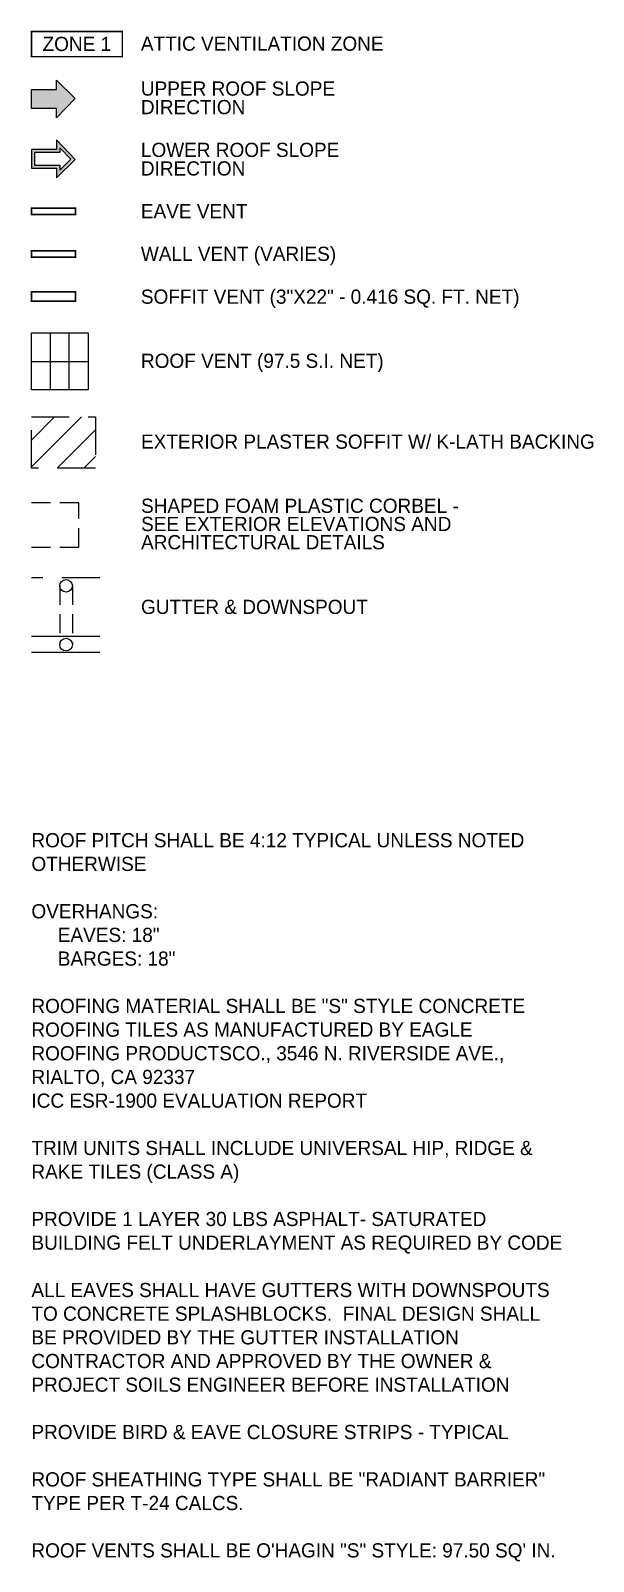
# Model space of a CAD drawing. Extents: x -4845 to 1196, y -1775 to 574.
# Drawn here: x 938.7 to 1117, y -84.5 to 400.6 of the extents above; entities that cross this region are included whole.
import ezdxf

# ---------------------------------------------------------------- set-up
doc = ezdxf.new("R2010")
doc.units = 0
doc.header["$LTSCALE"] = 48
doc.header["$MEASUREMENT"] = 0
doc.linetypes.add('HIDDEN', pattern=[0.375, 0.25, -0.125])
doc.linetypes.add('HIDDEN2', pattern=[0.1875, 0.125, -0.0625])
for name, color, linetype in [('A-GUTTER', 40, 'CONTINUOUS'), ('A-HATCH', 40, 'CONTINUOUS'), ('A-RF-CORBEL', 142, 'HIDDEN2'), ('A-RF-WALL', 42, 'HIDDEN'), ('A-ROOF-WALL', 42, 'HIDDEN'), ('A-SYM', 2, 'CONTINUOUS'), ('A-SYM-TEXT', 3, 'CONTINUOUS'), ('A-SYMTEXT', 2, 'CONTINUOUS'), ('A-TEXT', 3, 'CONTINUOUS')]:
    doc.layers.add(name, color=color, linetype=linetype)
doc.styles.get("Standard").update_dxf_attribs({"font": 'ERASMD.TTF', "height": 4.5})

# ---------------------------------------------------------------- blocks, each defined once
blk = doc.blocks.new('ROOF ARROW 1')
at = {"layer": 'A-SYM-TEXT'}
h = blk.add_hatch(color=7, dxfattribs=at)
h.paths.add_polyline_path([(-8, 3), (-8, 6), (-13.84, 0.16), (-8, -6), (-8, -3), (0, -3), (0, 3)])
h.paths.add_polyline_path([(-1, 2), (-1, -2), (-9, -2), (-9, -3.49), (-12.45, 0.14), (-9, 3.59), (-9, 2)], flags=16)
at = {"layer": 'A-SYM-TEXT', "color": 7}
blk.add_lwpolyline([(-13.84, 0.16), (-8, -6), (-8, -3), (0, -3), (0, 3), (-8, 3), (-8, 6), (-13.84, 0.16)], dxfattribs=at)
blk.add_lwpolyline([(-12.45, 0.14), (-9, -3.49), (-9, -2), (-1, -2), (-1, 2), (-9, 2), (-9, 3.59)], close=True, dxfattribs=at)

msp = doc.modelspace()

# ---------------------------------------------------------------- hatches: boundary and pattern name
at = {"layer": 'A-HATCH'}
h = msp.add_hatch(dxfattribs=at)
h.set_pattern_fill('ANSI31,_O', color=256, scale=48)
h.set_pattern_definition([(45, (-13922.411, 45052.517), (-4.2426407, 4.2426407), [])])
h.paths.add_polyline_path([(959.22077, 278.20302), (938.95658, 278.20302), (938.95658, 261.9849), (959.22077, 261.9849)])
at = {"layer": 'A-SYM-TEXT'}
msp.add_hatch(color=7, dxfattribs=at).paths.add_polyline_path([(952.8011, 379.09545), (946.95658, 372.93997), (946.95658, 375.93997), (938.95658, 375.93997), (938.95658, 378.93997), (938.95658, 381.93997), (946.95658, 381.93997), (946.95658, 384.93997)])

# ---------------------------------------------------------------- linework, layer by layer
at = {"layer": 'A-GUTTER', "linetype": 'HIDDEN2'}
for p, q in [((947.9531, 224.65993), (947.9531, 206.04651)), ((951.9531, 224.65993), (951.9531, 206.04651))]:
    msp.add_line(p, q, dxfattribs=at)
at = {"layer": 'A-GUTTER'}
for p, q in [((960.59807, 208.54651), (938.95658, 208.54651)), ((960.59807, 203.54651), (938.95658, 203.54651))]:
    msp.add_line(p, q, dxfattribs=at)
for centre in [(949.9531, 224.65993), (949.9531, 206.04651)]:
    msp.add_circle(centre, 2, dxfattribs=at)
at = {"layer": 'A-RF-CORBEL'}
msp.add_lwpolyline([(938.95658, 236.94906), (953.95658, 236.94906), (953.95658, 250.94906), (938.95658, 250.94906)], dxfattribs=at)
at = {"layer": 'A-RF-WALL'}
msp.add_lwpolyline([(938.95658, 278.20302), (959.22077, 278.20302), (959.22077, 261.9849), (938.95658, 261.9849)], close=True, dxfattribs=at)
at = {"layer": 'A-ROOF-WALL'}
msp.add_line((960.59807, 227.15993), (938.95658, 227.15993), dxfattribs=at)
at = {"layer": 'A-SYM', "linetype": 'Continuous'}
for p, q in [((944.95658, 286.79396), (944.95658, 304.79396)), ((950.95658, 286.79396), (950.95658, 304.79396)), ((938.95658, 295.79396), (956.95658, 295.79396))]:
    msp.add_line(p, q, dxfattribs=at)
at = {"layer": 'A-SYM', "const_width": 0.5}
for points in [[(938.95658, 392.3462), (938.95658, 400.3462), (967.75644, 400.3462), (967.75644, 392.3462)], [(938.95658, 314.83473), (938.95658, 317.83473), (952.95658, 317.83473), (952.95658, 314.83473)]]:
    msp.add_lwpolyline(points, close=True, dxfattribs=at)
at = {"layer": 'A-SYM', "linetype": 'Continuous', "const_width": 0.5}
msp.add_lwpolyline([(938.95658, 342.33216), (938.95658, 344.33216), (952.95658, 344.33216), (952.95658, 342.33216)], close=True, dxfattribs=at)
at = {"layer": 'A-SYM', "linetype": 'HIDDEN2', "const_width": 0.5}
msp.add_lwpolyline([(938.95658, 328.8209), (938.95658, 330.8209), (952.95658, 330.8209), (952.95658, 328.8209)], close=True, dxfattribs=at)
at = {"layer": 'A-SYM', "linetype": 'Continuous'}
msp.add_lwpolyline([(938.95658, 304.79396), (956.95658, 304.79396), (956.95658, 286.79396), (938.95658, 286.79396)], close=True, dxfattribs=at)
at = {"layer": 'A-SYM-TEXT', "color": 7}
msp.add_lwpolyline([(952.8011, 379.09545), (946.95658, 372.93997), (946.95658, 375.93997), (938.95658, 375.93997), (938.95658, 381.93997), (946.95658, 381.93997), (946.95658, 384.93997), (952.8011, 379.09545)], dxfattribs=at)

# ---------------------------------------------------------------- block references
at = {"layer": 'A-SYM-TEXT', "rotation": 180}
msp.add_blockref('ROOF ARROW 1', (938.95658, 359.95755), dxfattribs=at)

# ---------------------------------------------------------------- texts
at = {"layer": 'A-SYMTEXT', "color": 3}
for s, p in [('ATTIC VENTILATION ZONE', (973.63693, 394.23061)), ('UPPER ROOF SLOPE', (973.63693, 379.98391)), ('DIRECTION', (973.63693, 374.10603)), ('LOWER ROOF SLOPE', (973.63693, 360.5575)), ('DIRECTION', (973.63693, 354.67963)), ('EAVE VENT', (973.63693, 341.1311)), ('WALL VENT (VARIES)', (973.63693, 327.61984)), ('SOFFIT VENT (3"X22" - 0.416 SQ. FT. NET)', (973.63693, 314.04332)), ('ROOF VENT (97.5 S.I. NET)', (973.6571, 293.72187)), ('EXTERIOR PLASTER SOFFIT W/ K-LATH BACKING', (973.67727, 268.09989)), ('SHAPED FOAM PLASTIC CORBEL - ', (973.69745, 247.77844)), ('SEE EXTERIOR ELEVATIONS AND ', (973.69745, 242.00516)), ('ARCHITECTURAL DETAILS', (973.69745, 236.23188)), ('GUTTER & DOWNSPOUT', (973.67727, 215.74001))]:
    msp.add_text(s, height=4.5, dxfattribs=at).set_placement(p)
at = {"layer": 'A-SYMTEXT', "insert": (953.35651, 396.3462), "char_height": 4.5, "width": 28.7998652, "attachment_point": 5}
msp.add_mtext('ZONE 1', dxfattribs=at)
at = {"layer": 'A-TEXT', "insert": (938.95658, 146.29552), "char_height": 4.5, "width": 168.375, "attachment_point": 1}
msp.add_mtext('ROOF PITCH SHALL BE 4:12 TYPICAL UNLESS NOTED OTHERWISE\\P\\POVERHANGS:\\P     EAVES: 18" \\P     BARGES: 18"\\P\\PROOFING MATERIAL SHALL BE "S" STYLE CONCRETE ROOFING TILES AS MANUFACTURED BY EAGLE ROOFING PRODUCTSCO., 3546 N. RIVERSIDE AVE., RIALTO, CA 92337\\PICC ESR-1900 EVALUATION REPORT\\P\\PTRIM UNITS SHALL INCLUDE UNIVERSAL HIP, RIDGE & RAKE TILES (CLASS A)\\P\\PPROVIDE 1 LAYER 30 LBS ASPHALT- SATURATED BUILDING FELT UNDERLAYMENT AS REQUIRED BY CODE\\P\\PALL EAVES SHALL HAVE GUTTERS WITH DOWNSPOUTS TO CONCRETE SPLASHBLOCKS.  FINAL DESIGN SHALL BE PROVIDED BY THE GUTTER INSTALLATION CONTRACTOR AND APPROVED BY THE OWNER & PROJECT SOILS ENGINEER BEFORE INSTALLATION\\P\\PPROVIDE BIRD & EAVE CLOSURE STRIPS - TYPICAL\\P\\PROOF SHEATHING TYPE SHALL BE "RADIANT BARRIER" TYPE PER T-24 CALCS.\\P\\PROOF VENTS SHALL BE O\'HAGIN "S" STYLE: 97.50 SQ\' IN.', dxfattribs=at)

doc.saveas('drawing.dxf')
